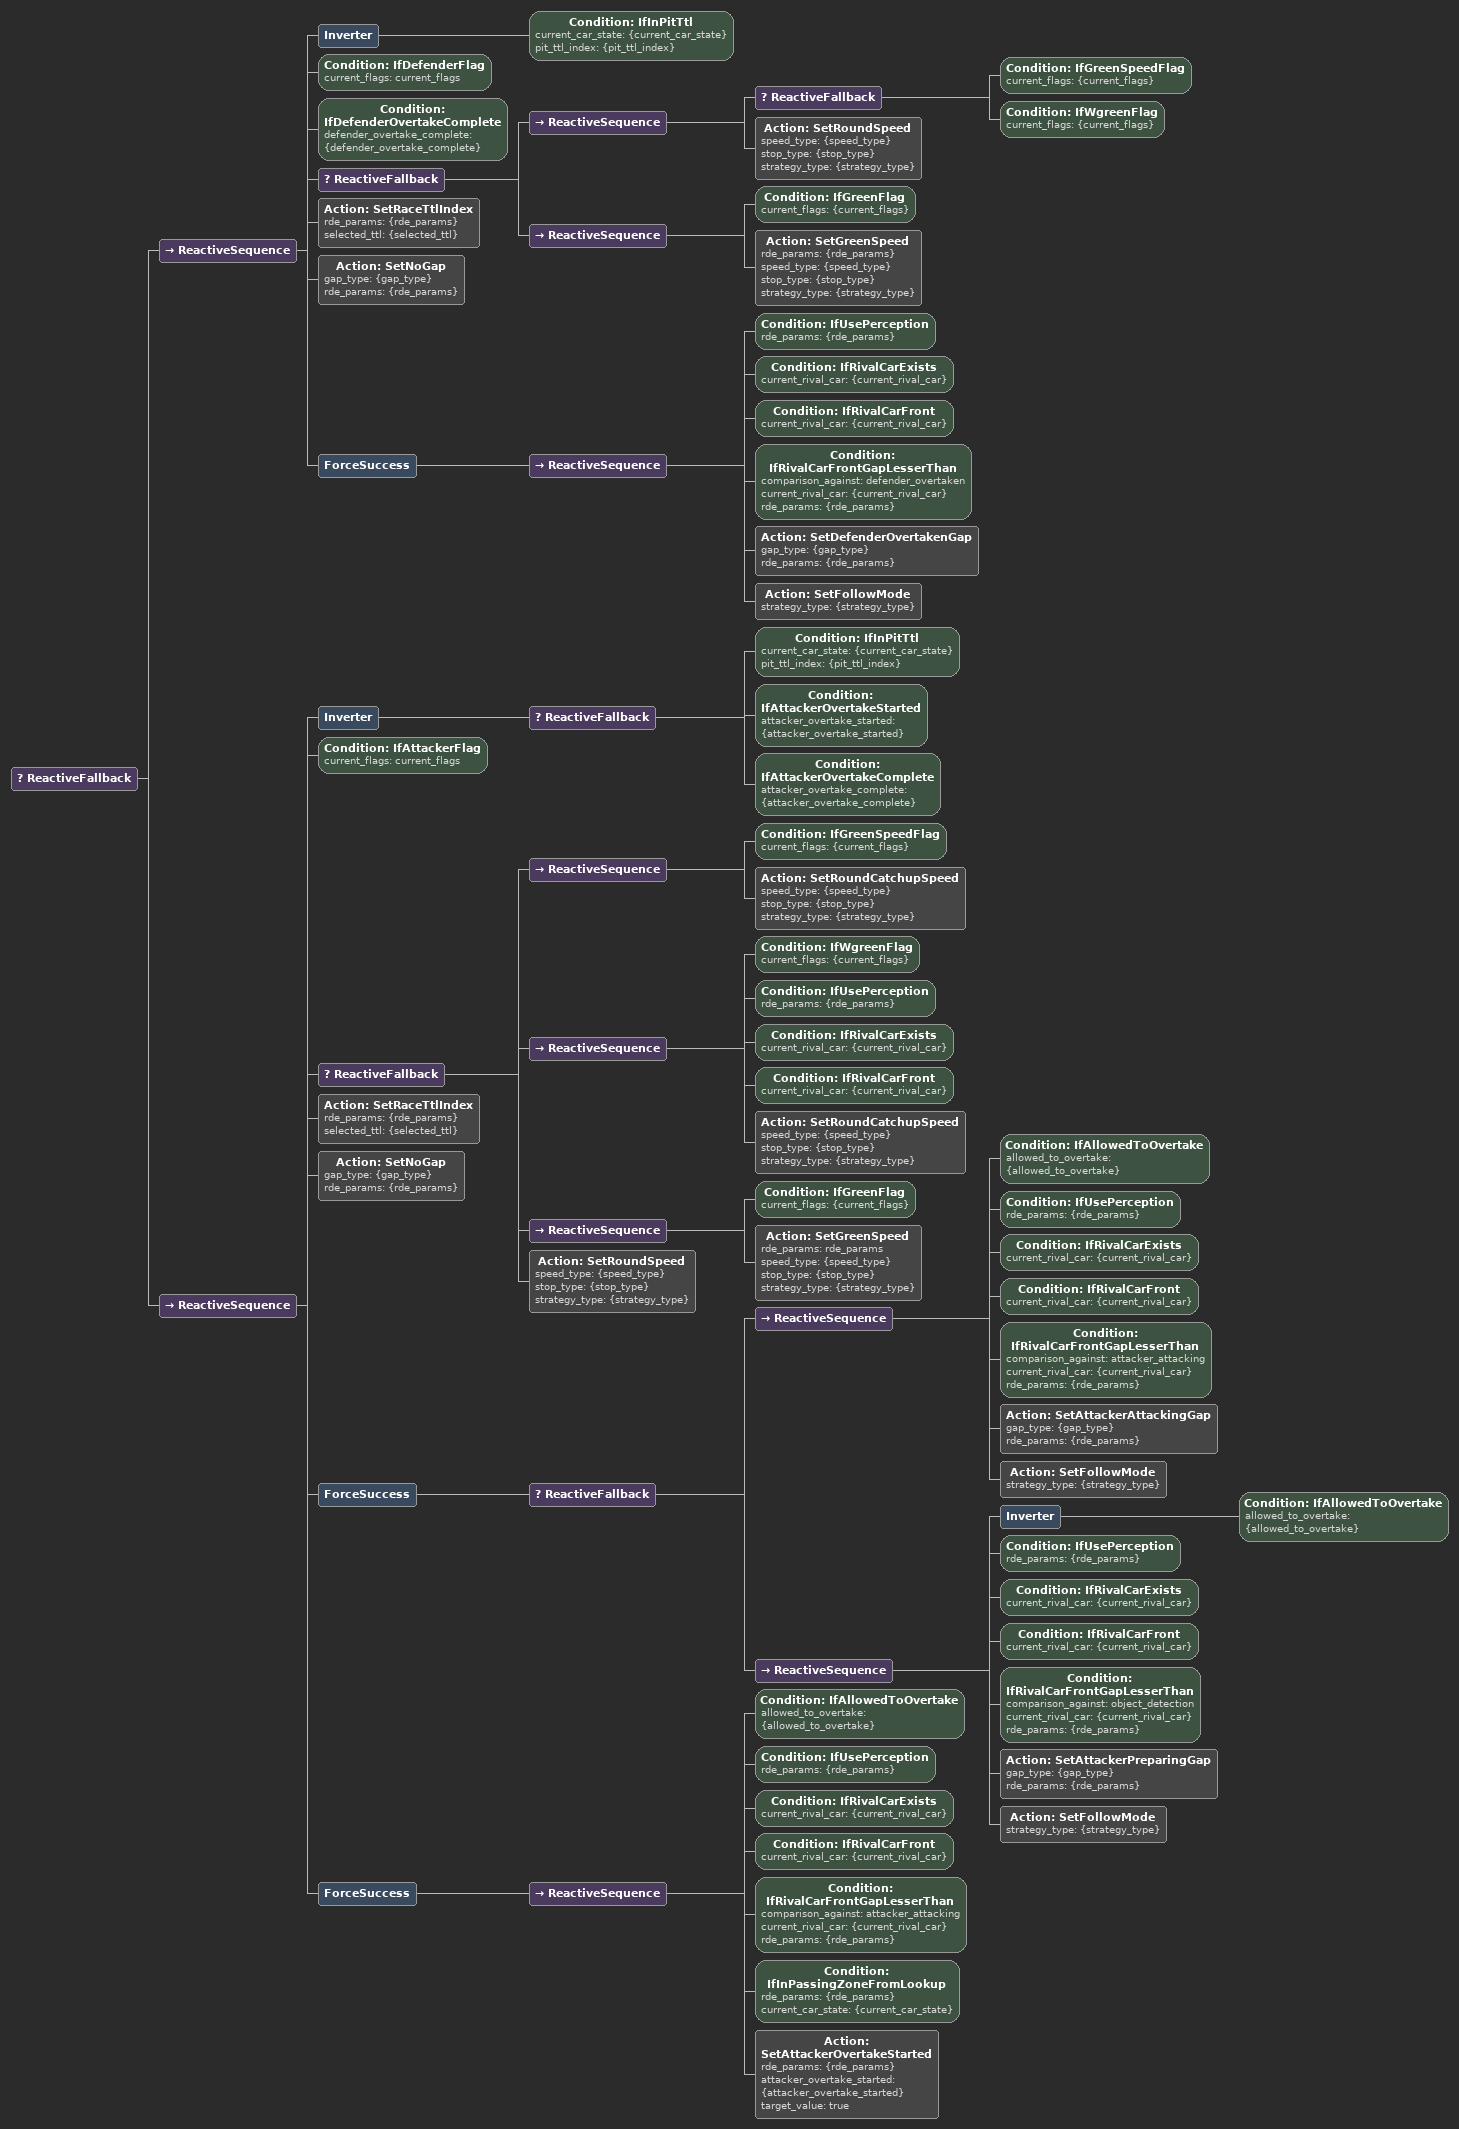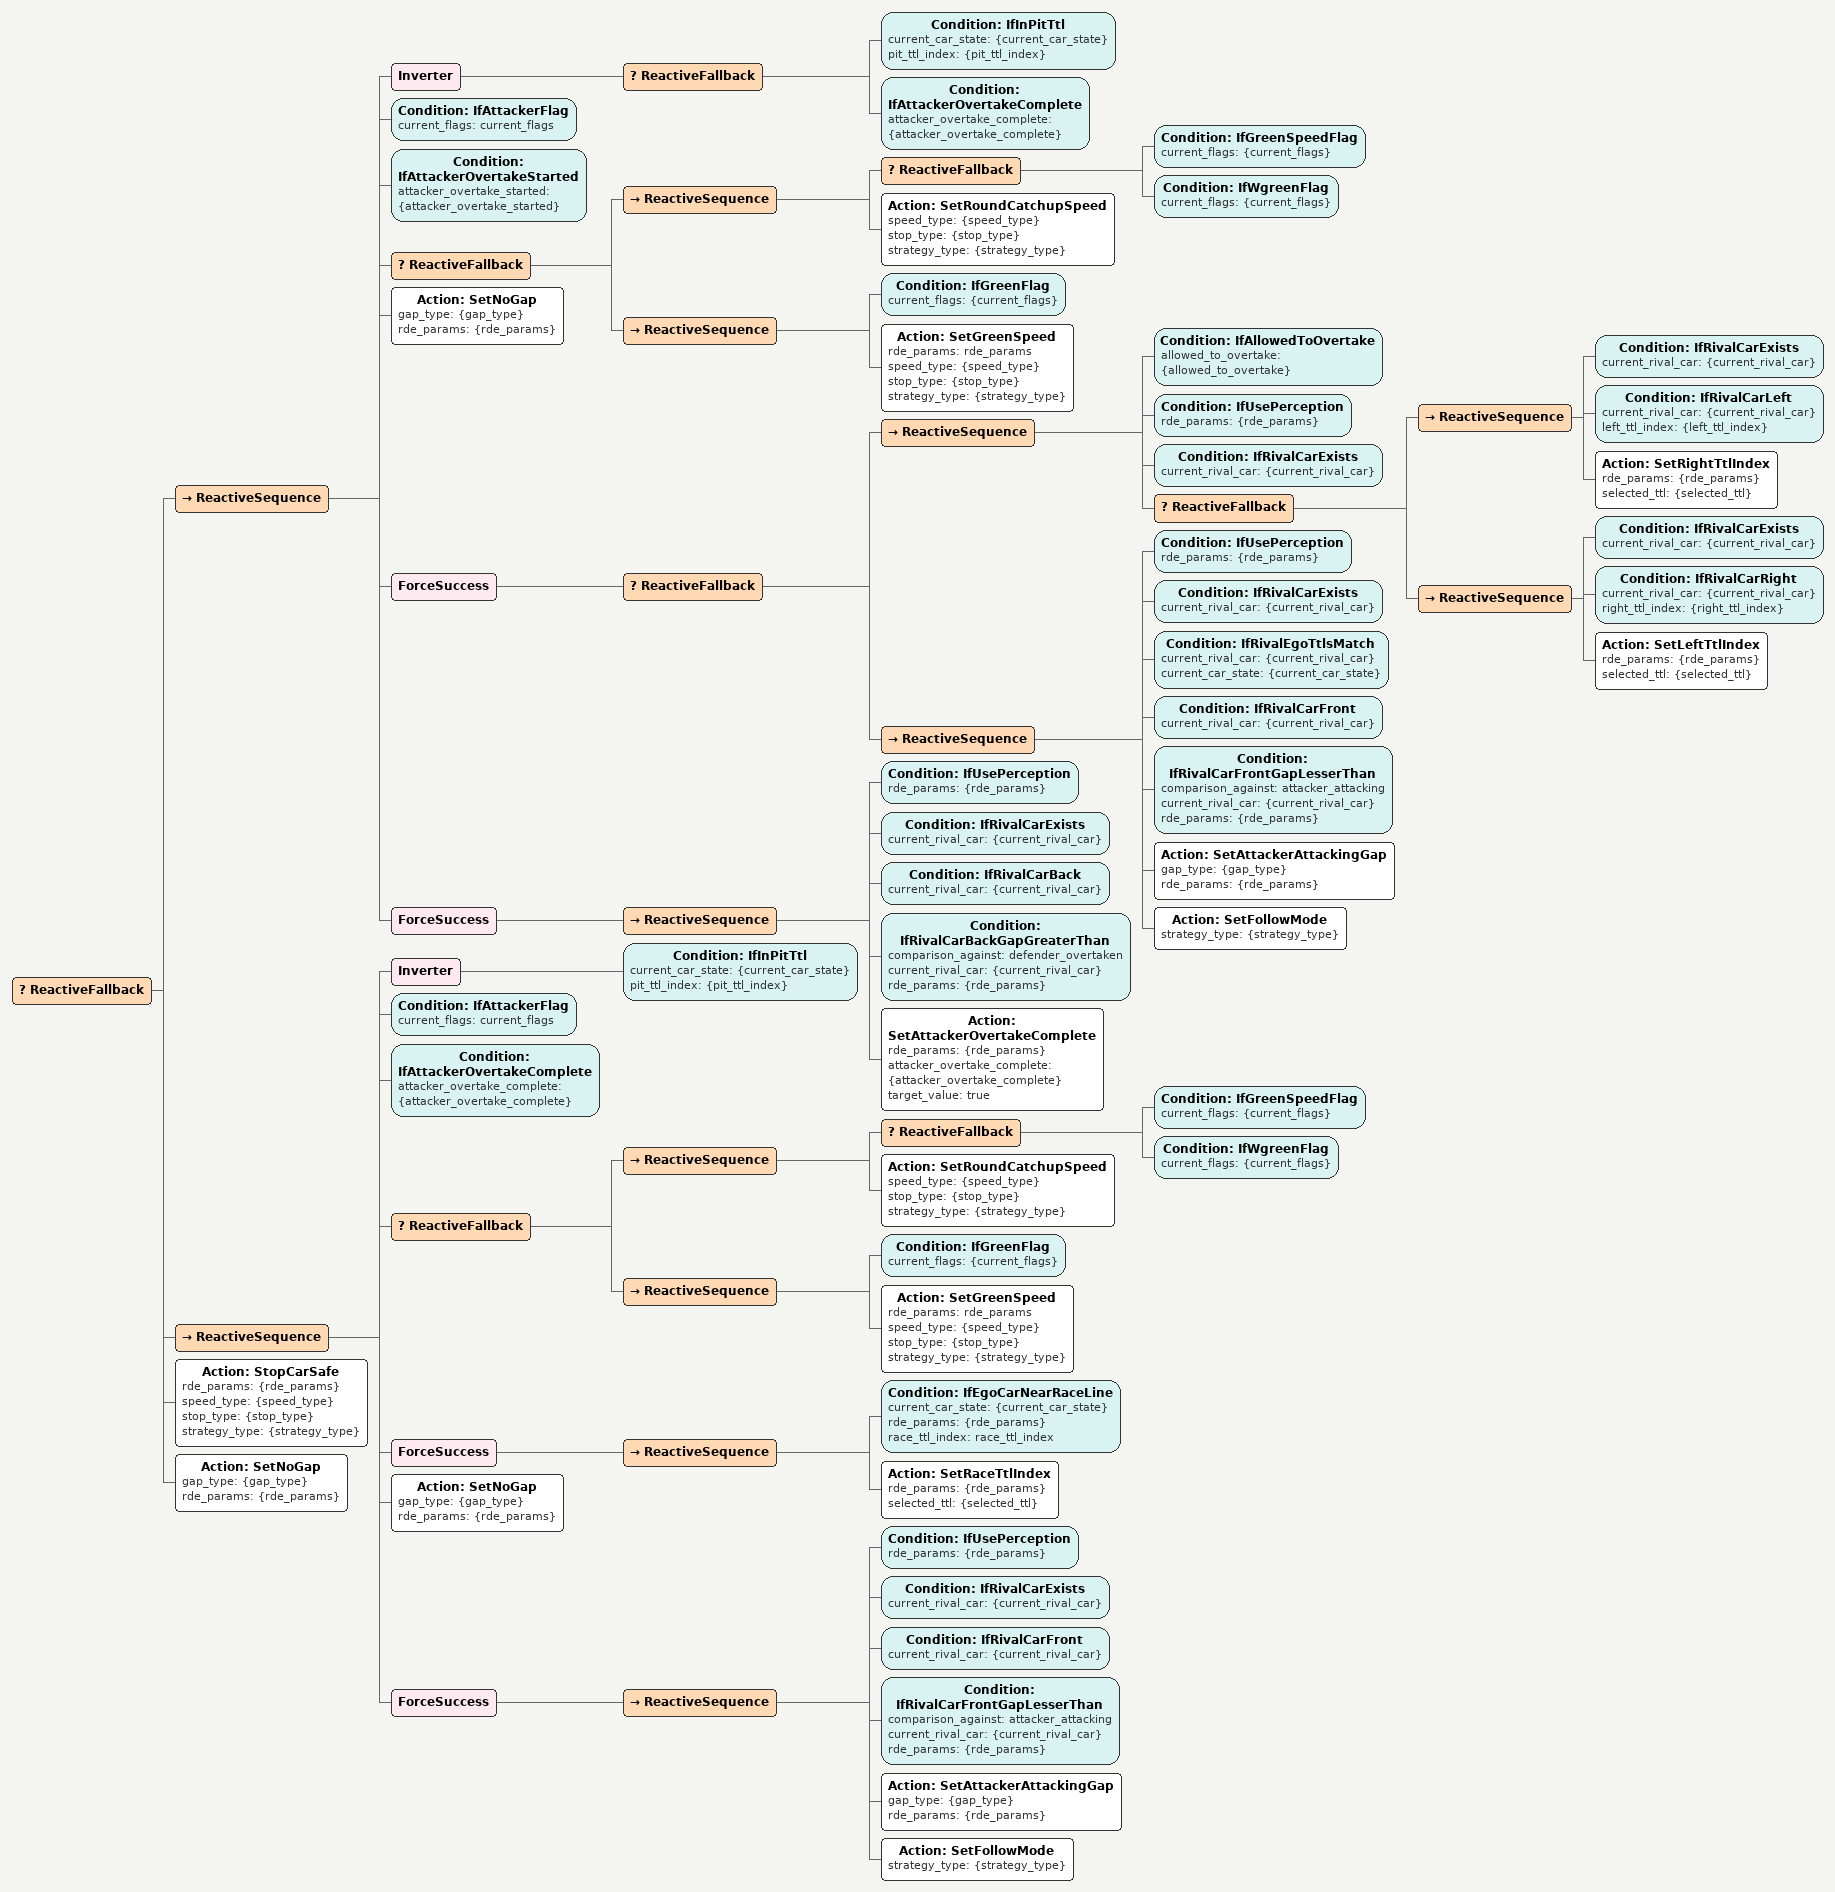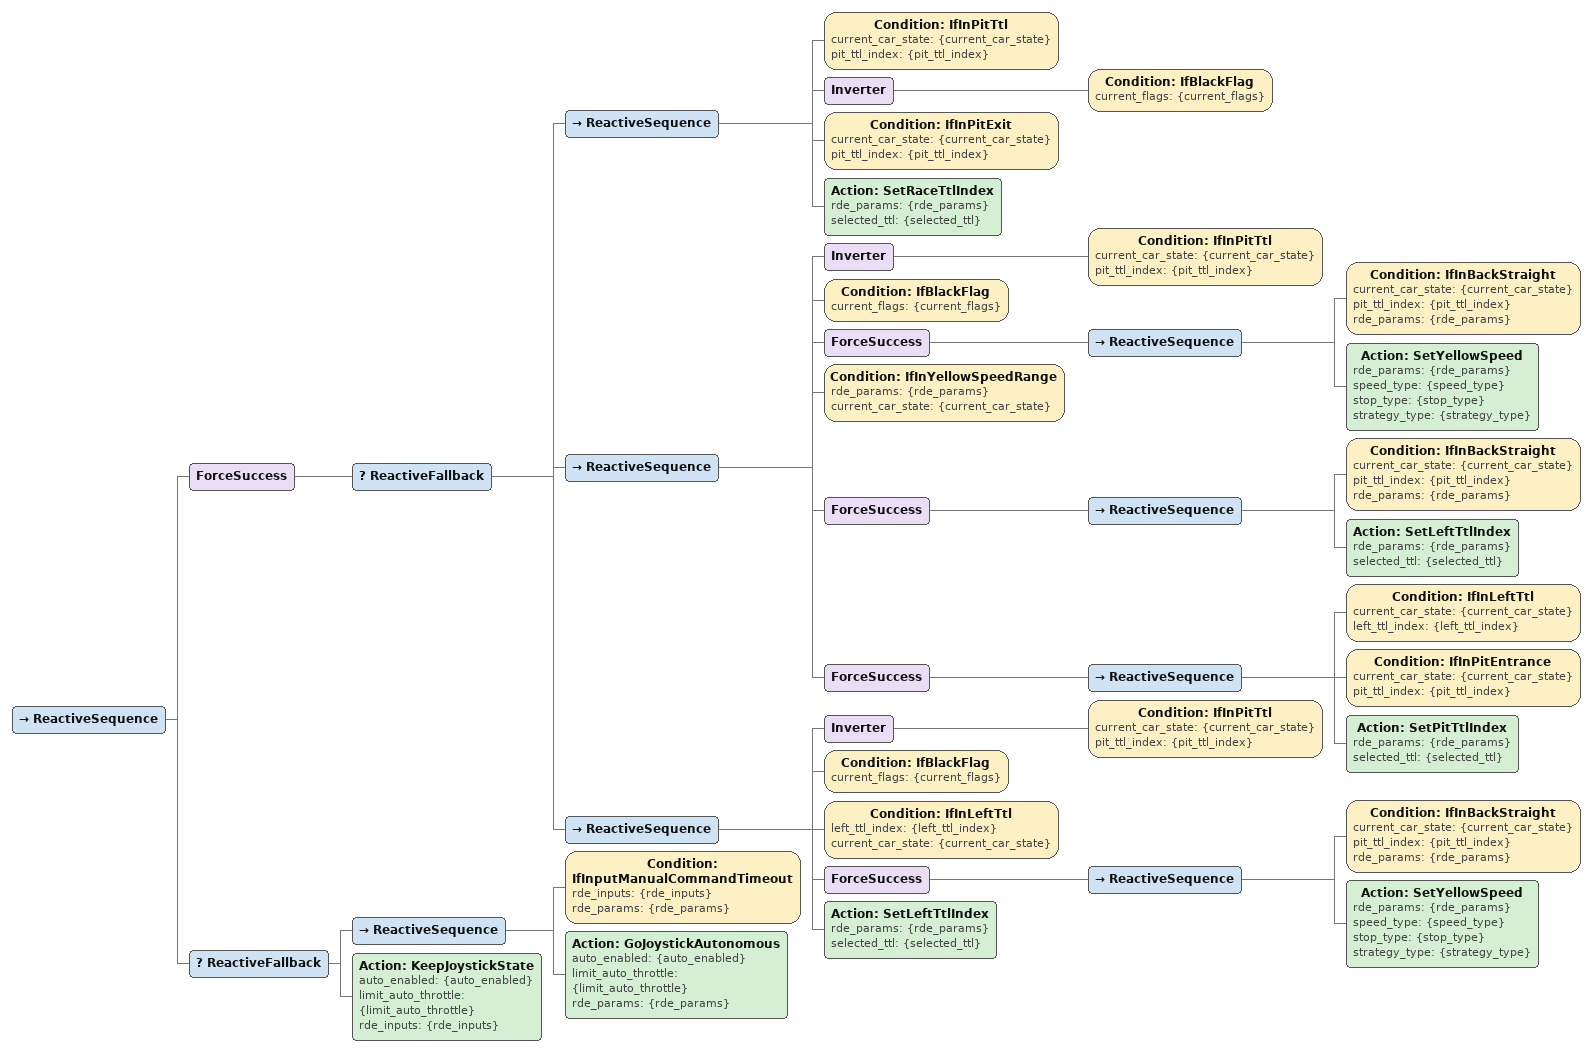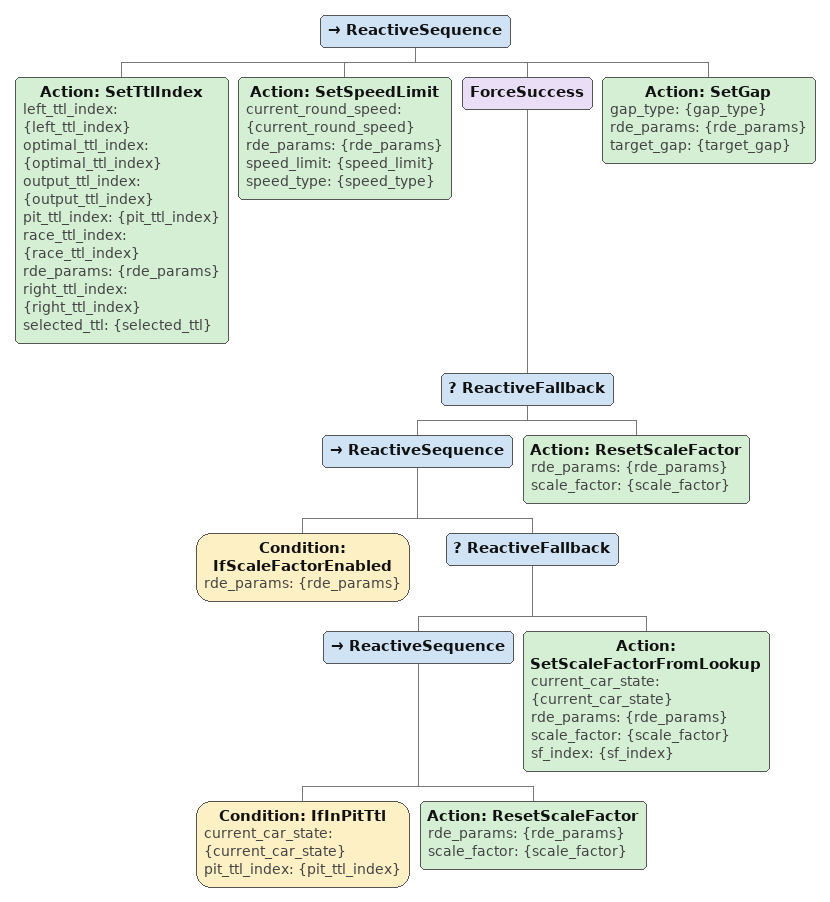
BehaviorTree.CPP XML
<ReactiveFallback>
	<ReactiveSequence> <!-- Defender Flag, overtake complete -->
		<Inverter>
			<Condition ID="IfInPitTtl" current_car_state="{current_car_state}" pit_ttl_index="{pit_ttl_index}"/>
		</Inverter>
		<Condition ID="IfDefenderFlag" current_flags="current_flags"/>
		<Condition ID="IfDefenderOvertakeComplete" defender_overtake_complete="{defender_overtake_complete}"/>
		<ReactiveFallback>
			<ReactiveSequence>
				<ReactiveFallback>
					<Condition ID="IfGreenSpeedFlag" current_flags="{current_flags}"/>
					<Condition ID="IfWgreenFlag" current_flags="{current_flags}"/>
				</ReactiveFallback>
				<Action ID="SetRoundSpeed" speed_type="{speed_type}" stop_type="{stop_type}" strategy_type="{strategy_type}"/>
			</ReactiveSequence>
			<ReactiveSequence>
				<Condition ID="IfGreenFlag" current_flags="{current_flags}"/>
				<Action ID="SetGreenSpeed" rde_params="{rde_params}" speed_type="{speed_type}" stop_type="{stop_type}" strategy_type="{strategy_type}"/>
			</ReactiveSequence>
		</ReactiveFallback>
		<Action ID="SetRaceTtlIndex" rde_params="{rde_params}" selected_ttl="{selected_ttl}"/>
		<Action ID="SetNoGap" gap_type="{gap_type}" rde_params="{rde_params}"/>
		<ForceSuccess>
			<ReactiveSequence>
				<Condition ID="IfUsePerception" rde_params="{rde_params}"/>
				<Condition ID="IfRivalCarExists" current_rival_car="{current_rival_car}"/>
				<Condition ID="IfRivalCarFront" current_rival_car="{current_rival_car}"/>
				<Condition ID="IfRivalCarFrontGapLesserThan" comparison_against="defender_overtaken" current_rival_car="{current_rival_car}" rde_params="{rde_params}"/>
				<Action ID="SetDefenderOvertakenGap" gap_type="{gap_type}" rde_params="{rde_params}"/>
				<Action ID="SetFollowMode" strategy_type="{strategy_type}"/>
			</ReactiveSequence>
		</ForceSuccess>
	</ReactiveSequence>
	<ReactiveSequence> <!-- Attacker Flag, before overtake -->
		<Inverter>
			<ReactiveFallback>
				<Condition ID="IfInPitTtl" current_car_state="{current_car_state}" pit_ttl_index="{pit_ttl_index}"/>
				<Condition ID="IfAttackerOvertakeStarted" attacker_overtake_started="{attacker_overtake_started}"/>
				<Condition ID="IfAttackerOvertakeComplete" attacker_overtake_complete="{attacker_overtake_complete}"/>
			</ReactiveFallback>
		</Inverter>
		<Condition ID="IfAttackerFlag" current_flags="current_flags"/>
		<ReactiveFallback>
			<ReactiveSequence>
				<Condition ID="IfGreenSpeedFlag" current_flags="{current_flags}"/>
				<Action ID="SetRoundCatchupSpeed" speed_type="{speed_type}" stop_type="{stop_type}" strategy_type="{strategy_type}"/>
			</ReactiveSequence>
			<ReactiveSequence>
				<Condition ID="IfWgreenFlag" current_flags="{current_flags}"/>
				<Condition ID="IfUsePerception" rde_params="{rde_params}"/>
				<Condition ID="IfRivalCarExists" current_rival_car="{current_rival_car}"/>
				<Condition ID="IfRivalCarFront" current_rival_car="{current_rival_car}"/>
				<Action ID="SetRoundCatchupSpeed" speed_type="{speed_type}" stop_type="{stop_type}" strategy_type="{strategy_type}"/>
			</ReactiveSequence>
			<ReactiveSequence>
				<Condition ID="IfGreenFlag" current_flags="{current_flags}"/>
				<Action ID="SetGreenSpeed" rde_params="rde_params" speed_type="{speed_type}" stop_type="{stop_type}" strategy_type="{strategy_type}"/>
			</ReactiveSequence>
			<Action ID="SetRoundSpeed" speed_type="{speed_type}" stop_type="{stop_type}" strategy_type="{strategy_type}"/>
		</ReactiveFallback>
		<Action ID="SetRaceTtlIndex" rde_params="{rde_params}" selected_ttl="{selected_ttl}"/>
		<Action ID="SetNoGap" gap_type="{gap_type}" rde_params="{rde_params}"/>
		<ForceSuccess>
			<ReactiveFallback>
				<ReactiveSequence>
					<Condition ID="IfAllowedToOvertake" allowed_to_overtake="{allowed_to_overtake}"/>
					<Condition ID="IfUsePerception" rde_params="{rde_params}"/>
					<Condition ID="IfRivalCarExists" current_rival_car="{current_rival_car}"/>
					<Condition ID="IfRivalCarFront" current_rival_car="{current_rival_car}"/>
					<Condition ID="IfRivalCarFrontGapLesserThan" comparison_against="attacker_attacking" current_rival_car="{current_rival_car}" rde_params="{rde_params}"/>
					<Action ID="SetAttackerAttackingGap" gap_type="{gap_type}" rde_params="{rde_params}"/>
					<Action ID="SetFollowMode" strategy_type="{strategy_type}"/>
				</ReactiveSequence>
				<ReactiveSequence>
					<Inverter>
						<Condition ID="IfAllowedToOvertake" allowed_to_overtake="{allowed_to_overtake}"/>
					</Inverter>
					<Condition ID="IfUsePerception" rde_params="{rde_params}"/>
					<Condition ID="IfRivalCarExists" current_rival_car="{current_rival_car}"/>
					<Condition ID="IfRivalCarFront" current_rival_car="{current_rival_car}"/>
					<Condition ID="IfRivalCarFrontGapLesserThan" comparison_against="object_detection" current_rival_car="{current_rival_car}" rde_params="{rde_params}"/>
					<Action ID="SetAttackerPreparingGap" gap_type="{gap_type}" rde_params="{rde_params}"/>
					<Action ID="SetFollowMode" strategy_type="{strategy_type}"/>
				</ReactiveSequence>
			</ReactiveFallback>
		</ForceSuccess>
		<ForceSuccess>
			<ReactiveSequence>
				<Condition ID="IfAllowedToOvertake" allowed_to_overtake="{allowed_to_overtake}"/>
				<Condition ID="IfUsePerception" rde_params="{rde_params}"/>
				<Condition ID="IfRivalCarExists" current_rival_car="{current_rival_car}"/>
				<Condition ID="IfRivalCarFront" current_rival_car="{current_rival_car}"/>
				<Condition ID="IfRivalCarFrontGapLesserThan" comparison_against="attacker_attacking" current_rival_car="{current_rival_car}" rde_params="{rde_params}"/>
				<Condition ID="IfInPassingZoneFromLookup" rde_params="{rde_params}" current_car_state="{current_car_state}"/>
				<Action ID="SetAttackerOvertakeStarted" rde_params="{rde_params}" attacker_overtake_started="{attacker_overtake_started}" target_value="true"/>
			</ReactiveSequence>
		</ForceSuccess>
	</ReactiveSequence>
</ReactiveFallback>

<ReactiveFallback>
	<ReactiveSequence> <!-- Attacker Flag, during overtake -->
		<Inverter>
			<ReactiveFallback>
				<Condition ID="IfInPitTtl" current_car_state="{current_car_state}" pit_ttl_index="{pit_ttl_index}"/>
				<Condition ID="IfAttackerOvertakeComplete" attacker_overtake_complete="{attacker_overtake_complete}"/>
			</ReactiveFallback>
		</Inverter>
		<Condition ID="IfAttackerFlag" current_flags="current_flags"/>
		<Condition ID="IfAttackerOvertakeStarted" attacker_overtake_started="{attacker_overtake_started}"/>
		<ReactiveFallback>
			<ReactiveSequence>
				<ReactiveFallback>
					<Condition ID="IfGreenSpeedFlag" current_flags="{current_flags}"/>
					<Condition ID="IfWgreenFlag" current_flags="{current_flags}"/>
				</ReactiveFallback>
				<Action ID="SetRoundCatchupSpeed" speed_type="{speed_type}" stop_type="{stop_type}" strategy_type="{strategy_type}"/>
			</ReactiveSequence>
			<ReactiveSequence>
				<Condition ID="IfGreenFlag" current_flags="{current_flags}"/>
				<Action ID="SetGreenSpeed" rde_params="rde_params" speed_type="{speed_type}" stop_type="{stop_type}" strategy_type="{strategy_type}"/>
			</ReactiveSequence>
		</ReactiveFallback>
		<Action ID="SetNoGap" gap_type="{gap_type}" rde_params="{rde_params}"/>
		<ForceSuccess>
			<ReactiveFallback>
				<ReactiveSequence>
					<Condition ID="IfAllowedToOvertake" allowed_to_overtake="{allowed_to_overtake}"/>
					<Condition ID="IfUsePerception" rde_params="{rde_params}"/>
					<Condition ID="IfRivalCarExists" current_rival_car="{current_rival_car}"/>
					<ReactiveFallback>
						<ReactiveSequence>
							<Condition ID="IfRivalCarExists" current_rival_car="{current_rival_car}"/>
							<Condition ID="IfRivalCarLeft" current_rival_car="{current_rival_car}" left_ttl_index="{left_ttl_index}"/>
							<Action ID="SetRightTtlIndex" rde_params="{rde_params}" selected_ttl="{selected_ttl}"/>
						</ReactiveSequence>
						<ReactiveSequence>
							<Condition ID="IfRivalCarExists" current_rival_car="{current_rival_car}"/>
							<Condition ID="IfRivalCarRight" current_rival_car="{current_rival_car}" right_ttl_index="{right_ttl_index}"/>
							<Action ID="SetLeftTtlIndex" rde_params="{rde_params}" selected_ttl="{selected_ttl}"/>
						</ReactiveSequence>
					</ReactiveFallback>
				</ReactiveSequence>
				<ReactiveSequence> <!--DEFENSIVE -->
					<Condition ID="IfUsePerception" rde_params="{rde_params}"/>
					<Condition ID="IfRivalCarExists" current_rival_car="{current_rival_car}"/>
					<Condition ID="IfRivalEgoTtlsMatch" current_rival_car="{current_rival_car}" current_car_state="{current_car_state}"/>
					<Condition ID="IfRivalCarFront" current_rival_car="{current_rival_car}"/>
					<Condition ID="IfRivalCarFrontGapLesserThan" comparison_against="attacker_attacking" current_rival_car="{current_rival_car}" rde_params="{rde_params}"/>
					<Action ID="SetAttackerAttackingGap" gap_type="{gap_type}" rde_params="{rde_params}"/>
					<Action ID="SetFollowMode" strategy_type="{strategy_type}"/>
				</ReactiveSequence>
			</ReactiveFallback>
		</ForceSuccess>
		<ForceSuccess>
			<ReactiveSequence>
				<Condition ID="IfUsePerception" rde_params="{rde_params}"/>
				<Condition ID="IfRivalCarExists" current_rival_car="{current_rival_car}"/>
				<Condition ID="IfRivalCarBack" current_rival_car="{current_rival_car}"/>
				<Condition ID="IfRivalCarBackGapGreaterThan" comparison_against="defender_overtaken" current_rival_car="{current_rival_car}" rde_params="{rde_params}"/>
				<Action ID="SetAttackerOvertakeComplete" rde_params="{rde_params}" attacker_overtake_complete="{attacker_overtake_complete}" target_value="true"/>
			</ReactiveSequence>
		</ForceSuccess>
	</ReactiveSequence>
	<ReactiveSequence> <!-- Attacker Flag, after overtake -->
		<Inverter>
			<Condition ID="IfInPitTtl" current_car_state="{current_car_state}" pit_ttl_index="{pit_ttl_index}"/>
		</Inverter>
		<Condition ID="IfAttackerFlag" current_flags="current_flags"/>
		<Condition ID="IfAttackerOvertakeComplete" attacker_overtake_complete="{attacker_overtake_complete}"/>
		<ReactiveFallback>
			<ReactiveSequence>
				<ReactiveFallback>
					<Condition ID="IfGreenSpeedFlag" current_flags="{current_flags}"/>
					<Condition ID="IfWgreenFlag" current_flags="{current_flags}"/>
				</ReactiveFallback>
				<Action ID="SetRoundCatchupSpeed" speed_type="{speed_type}" stop_type="{stop_type}" strategy_type="{strategy_type}"/>
			</ReactiveSequence>
			<ReactiveSequence>
				<Condition ID="IfGreenFlag" current_flags="{current_flags}"/>
				<Action ID="SetGreenSpeed" rde_params="rde_params" speed_type="{speed_type}" stop_type="{stop_type}" strategy_type="{strategy_type}"/>
			</ReactiveSequence>
		</ReactiveFallback>
		<ForceSuccess> <!-- Keep old ttl until safe to change ttls -->
			<ReactiveSequence>
				<Condition ID="IfEgoCarNearRaceLine" current_car_state="{current_car_state}" rde_params="{rde_params}" race_ttl_index="race_ttl_index"/>
				<Action ID="SetRaceTtlIndex" rde_params="{rde_params}" selected_ttl="{selected_ttl}"/>
			</ReactiveSequence>
		</ForceSuccess>
		<Action ID="SetNoGap" gap_type="{gap_type}" rde_params="{rde_params}"/>
		<ForceSuccess>
			<ReactiveSequence>
				<Condition ID="IfUsePerception" rde_params="{rde_params}"/>
				<Condition ID="IfRivalCarExists" current_rival_car="{current_rival_car}"/>
				<Condition ID="IfRivalCarFront" current_rival_car="{current_rival_car}"/>
				<Condition ID="IfRivalCarFrontGapLesserThan" comparison_against="attacker_attacking" current_rival_car="{current_rival_car}" rde_params="{rde_params}"/>
				<Action ID="SetAttackerAttackingGap" gap_type="{gap_type}" rde_params="{rde_params}"/>
				<Action ID="SetFollowMode" strategy_type="{strategy_type}"/>
			</ReactiveSequence>
		</ForceSuccess>
	</ReactiveSequence>
	<!-- Stop car otherwise -->
	<Action ID="StopCarSafe" rde_params="{rde_params}" speed_type="{speed_type}" stop_type="{stop_type}" strategy_type="{strategy_type}"/>
	<Action ID="SetNoGap" gap_type="{gap_type}" rde_params="{rde_params}"/>
</ReactiveFallback>

<ReactiveSequence>
	<!-- Enter and Exit pit ttl logic -->
	<ForceSuccess>
		<ReactiveFallback>
			<ReactiveSequence>
				<Condition ID="IfInPitTtl" current_car_state="{current_car_state}" pit_ttl_index="{pit_ttl_index}"/>
				<Inverter>
					<Condition ID="IfBlackFlag" current_flags="{current_flags}"/>
				</Inverter>
				<Condition ID="IfInPitExit" current_car_state="{current_car_state}" pit_ttl_index="{pit_ttl_index}"/>
				<Action ID="SetRaceTtlIndex" rde_params="{rde_params}" selected_ttl="{selected_ttl}"/>
			</ReactiveSequence>
			<ReactiveSequence>
				<Inverter>
					<Condition ID="IfInPitTtl" current_car_state="{current_car_state}" pit_ttl_index="{pit_ttl_index}"/>
				</Inverter>
				<Condition ID="IfBlackFlag" current_flags="{current_flags}"/>
				<ForceSuccess>
					<ReactiveSequence>
						<Condition ID="IfInBackStraight" current_car_state="{current_car_state}" pit_ttl_index="{pit_ttl_index}" rde_params="{rde_params}"/>
						<Action ID="SetYellowSpeed" rde_params="{rde_params}" speed_type="{speed_type}" stop_type="{stop_type}" strategy_type="{strategy_type}"/>
					</ReactiveSequence>
				</ForceSuccess>
				<Condition ID="IfInYellowSpeedRange" rde_params="{rde_params}" current_car_state="{current_car_state}"/>
				<ForceSuccess>
					<ReactiveSequence>
						<Condition ID="IfInBackStraight" current_car_state="{current_car_state}" pit_ttl_index="{pit_ttl_index}" rde_params="{rde_params}"/>
						<Action ID="SetLeftTtlIndex" rde_params="{rde_params}" selected_ttl="{selected_ttl}"/>
					</ReactiveSequence>
				</ForceSuccess>
				<ForceSuccess>
					<ReactiveSequence>
						<Condition ID="IfInLeftTtl" current_car_state="{current_car_state}" left_ttl_index="{left_ttl_index}"/>>
						<Condition ID="IfInPitEntrance" current_car_state="{current_car_state}" pit_ttl_index="{pit_ttl_index}"/>
						<Action ID="SetPitTtlIndex" rde_params="{rde_params}" selected_ttl="{selected_ttl}"/>
					</ReactiveSequence>
				</ForceSuccess>
			</ReactiveSequence>
			<ReactiveSequence>
				<Inverter>
					<Condition ID="IfInPitTtl" current_car_state="{current_car_state}" pit_ttl_index="{pit_ttl_index}"/>
				</Inverter>
				<Condition ID="IfBlackFlag" current_flags="{current_flags}"/>
				<Condition ID="IfInLeftTtl" left_ttl_index="{left_ttl_index}" current_car_state="{current_car_state}"/>
				<ForceSuccess>
					<ReactiveSequence>
						<Condition ID="IfInBackStraight" current_car_state="{current_car_state}" pit_ttl_index="{pit_ttl_index}" rde_params="{rde_params}"/>
						<Action ID="SetYellowSpeed" rde_params="{rde_params}" speed_type="{speed_type}" stop_type="{stop_type}" strategy_type="{strategy_type}"/>
					</ReactiveSequence>
				</ForceSuccess>
				<Action ID="SetLeftTtlIndex" rde_params="{rde_params}" selected_ttl="{selected_ttl}"/>
			</ReactiveSequence>
		</ReactiveFallback>
	</ForceSuccess>
	<!-- Set Autonomous and Limit Auto Throttle -->
	<ReactiveFallback>
		<ReactiveSequence>
			<Condition ID="IfInputManualCommandTimeout" rde_inputs="{rde_inputs}" rde_params="{rde_params}"/>
			<Action ID="GoJoystickAutonomous" auto_enabled="{auto_enabled}" limit_auto_throttle="{limit_auto_throttle}" rde_params="{rde_params}"/>
		</ReactiveSequence>
		<Action ID="KeepJoystickState" auto_enabled="{auto_enabled}" limit_auto_throttle="{limit_auto_throttle}" rde_inputs="{rde_inputs}"/>
	</ReactiveFallback>
</ReactiveSequence>

<ReactiveSequence>
	<Action ID="SetTtlIndex" left_ttl_index="{left_ttl_index}" optimal_ttl_index="{optimal_ttl_index}" output_ttl_index="{output_ttl_index}" pit_ttl_index="{pit_ttl_index}" race_ttl_index="{race_ttl_index}" rde_params="{rde_params}" right_ttl_index="{right_ttl_index}" selected_ttl="{selected_ttl}"/>
	<Action ID="SetSpeedLimit" current_round_speed="{current_round_speed}" rde_params="{rde_params}" speed_limit="{speed_limit}" speed_type="{speed_type}"/>
	<!-- Set the Scale Factor-->
	<ForceSuccess>
		<ReactiveFallback>
			<ReactiveSequence>
				<Condition ID="IfScaleFactorEnabled" rde_params="{rde_params}"/>
				<ReactiveFallback>
					<ReactiveSequence>
						<Condition ID="IfInPitTtl" current_car_state="{current_car_state}" pit_ttl_index="{pit_ttl_index}"/>
						<Action ID="ResetScaleFactor" rde_params="{rde_params}" scale_factor="{scale_factor}"/>
					</ReactiveSequence>
					<Action ID="SetScaleFactorFromLookup" current_car_state="{current_car_state}" rde_params="{rde_params}" scale_factor="{scale_factor}" sf_index="{sf_index}"/>
				</ReactiveFallback>
			</ReactiveSequence>
			<Action ID="ResetScaleFactor" rde_params="{rde_params}" scale_factor="{scale_factor}"/>
		</ReactiveFallback>
	</ForceSuccess>
	<Action ID="SetGap" gap_type="{gap_type}" rde_params="{rde_params}" target_gap="{target_gap}"/>
</ReactiveSequence>
